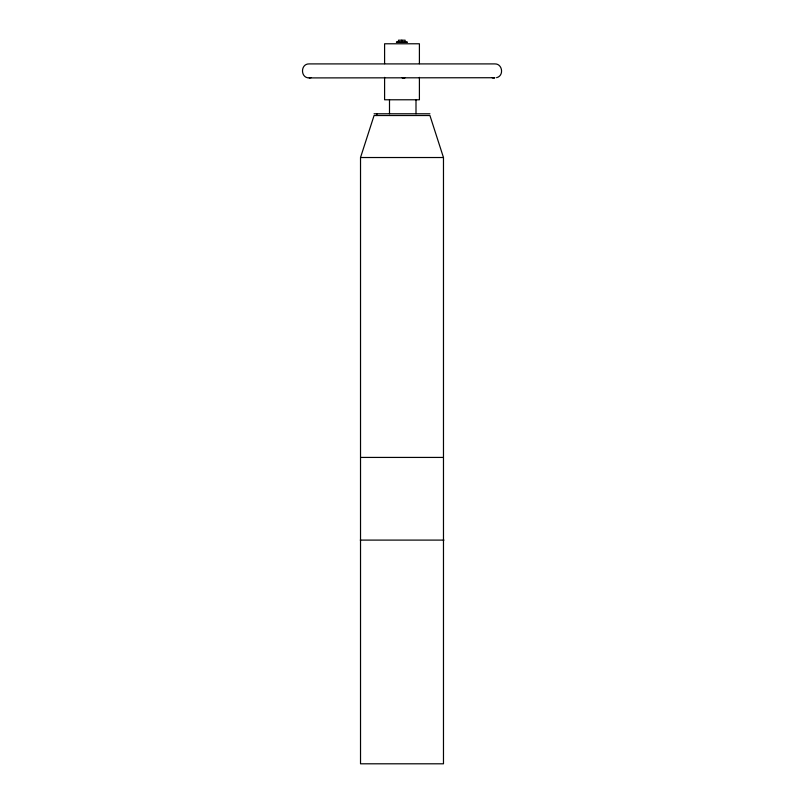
<?xml version="1.0" encoding="UTF-8"?>
<svg xmlns="http://www.w3.org/2000/svg" width="804" height="804" viewBox="0 0 804 804"><rect width="100%" height="100%" fill="white"/><g stroke="black" fill="none" stroke-linecap="round" stroke-linejoin="round"><path stroke-width="1.21" d="M360.524 157.524L374.071 115.525L429.929 115.525L443.476 157.524L443.476 763.8L360.524 763.8L360.524 157.524L443.476 157.524M496.56 77.666C504.259 75.968 502.621 63.546 494.741 63.908L309.259 63.908C300.264 63.566 300.264 78.239 309.259 77.908L494.751 77.727L492.068 77.666M402 77.636L405.075 77.666M309.259 77.908L311.068 77.666M494.631 77.727L492.47 77.666M396.442 42.019L407.186 42.019M396.442 42.29L407.186 42.29M374.071 113.776L429.929 113.776M360.524 457.426L443.476 457.426M360.282 540.097L443.989 540.097M403.236 77.857L403.829 77.867M419.407 63.687L419.407 43.778L384.593 43.778L384.593 63.687M419.407 77.375L419.407 99.776L384.593 99.776L384.593 77.375M416 99.776L416 113.776M405.136 42.019L405.136 40.2L398.482 40.2L398.482 42.019M401.809 40.2L401.809 42.019M389.498 99.776L389.498 113.776M376.825 113.776L376.825 115.525M404.925 77.727A5.246 5.246 0 0 1 402.211 77.727"/></g></svg>
